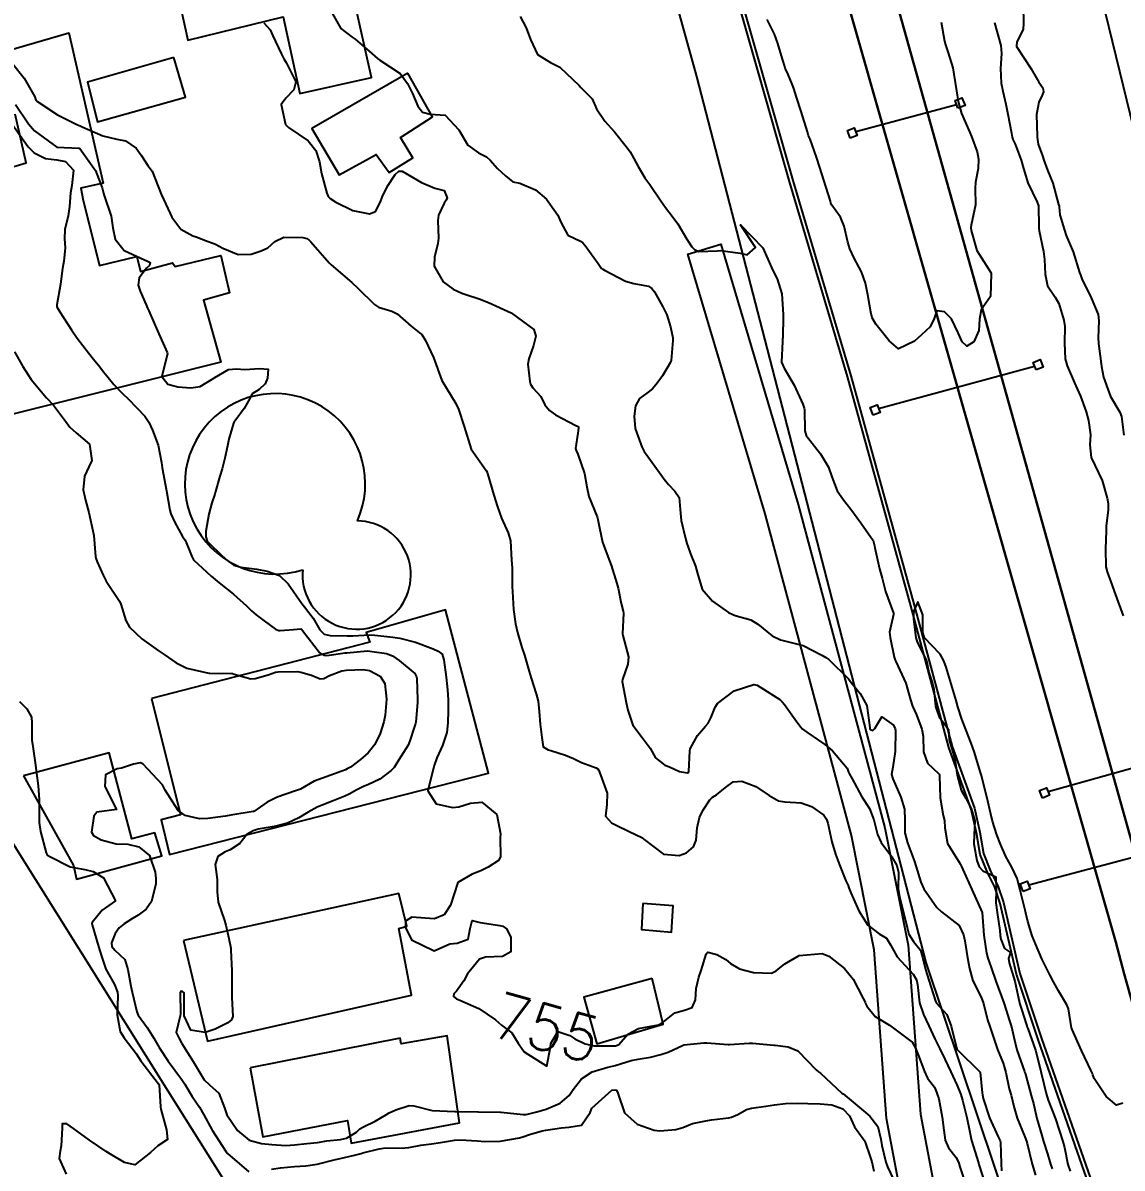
# Model space of a CAD drawing. Header units: metres. Extents: x 318500 to 325275, y 7408834 to 7428799.
# Drawn here: x 322044.4 to 322140.8, y 7422372.5 to 7422472.9 of the extents above; entities that cross this region are included whole.
import ezdxf
from ezdxf.enums import TextEntityAlignment as Align

# ---------------------------------------------------------------- set-up
doc = ezdxf.new("R2010")
doc.units = ezdxf.units.M
doc.header["$MEASUREMENT"] = 0
for name, color, linetype in [('Canaleta de Drenagem', 151, 'Continuous'), ('Cotas', 45, 'Continuous'), ('Curvas de Nivel 1m', 11, 'Continuous'), ('Curvas de Nivel 5m', 15, 'Continuous'), ('Divisas', 45, 'Continuous'), ('Edificações', 30, 'Continuous'), ('Linha Férrea', 20, 'Continuous'), ('Pórticos', 45, 'Continuous'), ('Vias Primárias', 230, 'Continuous'), ('Vias Secundárias', 230, 'Continuous')]:
    doc.layers.add(name, color=color, linetype=linetype)
doc.styles.add('Style-STANDARD', font='STANDARD.shx')

msp = doc.modelspace()

# ---------------------------------------------------------------- linework, layer by layer
at = {"layer": 'Canaleta de Drenagem'}
for points in [[(322138.2, 7422370.22), (322137.3, 7422372.71), (322133.46, 7422383.74), (322131.55, 7422389.47), (322130.12, 7422395.67), (322129.64, 7422397.11), (322129, 7422398.38), (322128.37, 7422399.97), (322128.05, 7422401.88), (322127.57, 7422403.95), (322125.63, 7422409.35), (322122.29, 7422421.76), (322116.74, 7422441.87), (322111.64, 7422458.97), (322103.2, 7422488.6), (322100.64, 7422497.66), (322099.67, 7422500.62), (322098.96, 7422502.65), (322095.67, 7422511.8), (322087.63, 7422536.75)], [(322087.91, 7422536.86), (322095.95, 7422511.89), (322099.28, 7422502.65), (322099.95, 7422500.71), (322100.93, 7422497.74), (322103.49, 7422488.68), (322111.93, 7422459.05), (322117.02, 7422441.95), (322122.58, 7422421.84), (322125.92, 7422409.44), (322127.86, 7422404.03), (322128.34, 7422401.94), (322128.66, 7422400.05), (322129.28, 7422398.5), (322129.92, 7422397.22), (322130.41, 7422395.76), (322131.84, 7422389.55), (322133.75, 7422383.84), (322137.59, 7422372.81), (322138.48, 7422370.32)]]:
    msp.add_lwpolyline(points, dxfattribs=at)
at = {"layer": 'Curvas de Nivel 1m', "flags": 128}
for points, elevation in [([(322132.13, 7422474.34), (322132.17, 7422472.86), (322132.15, 7422472.3), (322131.57, 7422471.23), (322131.55, 7422470.88), (322131.56, 7422470.81), (322132.84, 7422468.86), (322133.52, 7422467.69), (322133.85, 7422467.18), (322133.92, 7422466.84), (322133.8, 7422466.55), (322133.5, 7422465.93), (322133.33, 7422465.01), (322133.32, 7422464.85), (322133.35, 7422462.95), (322133.36, 7422462.85), (322133.44, 7422462.26), (322133.83, 7422461.24), (322133.96, 7422460.84), (322134.28, 7422459.98), (322134.74, 7422458.83), (322135.24, 7422456.95), (322135.28, 7422456.82), (322135.3, 7422456.75), (322135.36, 7422456.05), (322135.63, 7422455.09), (322135.72, 7422454.81), (322135.91, 7422454.24), (322136.51, 7422452.8), (322137.08, 7422451.01), (322137.17, 7422450.79), (322137.2, 7422450.7), (322137.29, 7422450.43), (322138.1, 7422448.78), (322138.7, 7422447.32), (322138.78, 7422446.77), (322138.72, 7422445.27), (322138.74, 7422444.77), (322138.97, 7422442.99), (322139.01, 7422442.77), (322139.18, 7422441.82), (322139.57, 7422440.76), (322139.78, 7422440.13), (322140.62, 7422438.75), (322140.76, 7422438.38), (322140.97, 7422436.74)], 749), ([(322065.57, 7422472.9), (322066.1, 7422472.27), (322066.36, 7422471.74), (322067.07, 7422470.19), (322067.3, 7422469.72), (322067.53, 7422469.42), (322068.35, 7422467.71), (322068.2, 7422467.01), (322067.49, 7422466.28), (322067.07, 7422465.73), (322067.45, 7422463.97), (322067.71, 7422463.72), (322069.43, 7422462.53), (322070.13, 7422461.69), (322070.43, 7422460.7), (322070.62, 7422459.68), (322071.09, 7422457.96), (322071.21, 7422457.67), (322071.37, 7422457.49), (322071.87, 7422457.15), (322073.35, 7422456.43), (322074.83, 7422456.14), (322075.35, 7422456.36), (322075.79, 7422457.18), (322075.94, 7422457.61), (322076.41, 7422458.57), (322077.06, 7422459.6), (322077.4, 7422459.87), (322077.68, 7422459.87), (322078.18, 7422459.58), (322079.39, 7422458.89), (322080.54, 7422458.39), (322081.38, 7422458.18), (322081.63, 7422457.54), (322081.55, 7422457.35), (322081.36, 7422457.07), (322080.86, 7422456.03), (322080.81, 7422455.55), (322080.86, 7422454.01), (322080.82, 7422453.54), (322080.52, 7422452.33), (322080.48, 7422451.55), (322081.27, 7422450.18), (322082.15, 7422449.53), (322082.93, 7422449.19), (322083.26, 7422449.06), (322084.45, 7422448.68), (322085.25, 7422448.37), (322087.24, 7422447.46), (322089.22, 7422446.01), (322089.41, 7422445.43), (322089.2, 7422444.61), (322088.79, 7422443.44), (322088.71, 7422442.96), (322088.87, 7422441.43), (322088.94, 7422441.22), (322089.15, 7422440.9), (322089.85, 7422440.12), (322090.21, 7422439.41), (322090.61, 7422438.89), (322091.12, 7422438.52), (322092.9, 7422437.59), (322093.11, 7422437.5), (322093.15, 7422437.42), (322093.15, 7422437.38), (322093.15, 7422437.34), (322093.1, 7422436.91), (322092.89, 7422435.57), (322092.94, 7422435.38), (322093.08, 7422435.07), (322093.66, 7422433.37), (322093.87, 7422432.2), (322094.05, 7422431.36), (322094.77, 7422429.58), (322094.85, 7422429.35), (322094.99, 7422428.61), (322095.26, 7422427.35), (322095.71, 7422426.09), (322096, 7422425.33), (322096.52, 7422423.73), (322096.63, 7422423.32), (322096.9, 7422421.99), (322097.05, 7422421.32), (322097.08, 7422421.13), (322097, 7422419.32), (322097.03, 7422419.16), (322097.52, 7422417.31), (322097.48, 7422416.66), (322097, 7422415.32), (322096.99, 7422415.14), (322097.33, 7422413.31), (322097.46, 7422412.63), (322097.9, 7422411.31), (322098.74, 7422410.24), (322099.42, 7422409.29), (322099.89, 7422408.45), (322100.72, 7422407.79), (322101.12, 7422407.67), (322102, 7422407.25), (322102.71, 7422407.13), (322102.78, 7422407.17), (322102.81, 7422407.24), (322102.91, 7422409.06), (322102.95, 7422409.24), (322103.57, 7422410.41), (322104.29, 7422411.22), (322104.51, 7422411.48), (322104.77, 7422412.02), (322105.12, 7422412.88), (322105.34, 7422413.21), (322106.8, 7422414.31), (322108.53, 7422414.89), (322108.81, 7422414.83), (322109.7, 7422414.25), (322110.79, 7422413.56), (322111.02, 7422413.36), (322111.21, 7422413.13), (322112.3, 7422411.59), (322112.66, 7422411.11), (322112.76, 7422411), (322113.16, 7422410.7), (322114.74, 7422409.62), (322115.43, 7422409.07), (322116.71, 7422407.54), (322116.83, 7422407.18), (322116.88, 7422407.06), (322117.13, 7422406.62), (322118, 7422405.04), (322118.66, 7422404), (322119.04, 7422403.02), (322119.36, 7422401.74), (322119.69, 7422401.01), (322120.61, 7422399.76), (322121.06, 7422399), (322121.2, 7422398.39), (322121.19, 7422396.99), (322121.28, 7422396.28), (322121.62, 7422394.99), (322121.96, 7422393.56), (322122.12, 7422392.98), (322122.51, 7422392.34), (322123.12, 7422391.58), (322123.32, 7422390.97), (322123.57, 7422389.88), (322123.87, 7422388.96), (322124.44, 7422387.12), (322124.53, 7422386.95), (322125.44, 7422385.94), (322125.82, 7422384.93), (322126.29, 7422383.02), (322126.33, 7422382.92), (322126.39, 7422382.84), (322128.36, 7422380.9), (322128.54, 7422379.09), (322128.57, 7422378.9), (322128.64, 7422378.59), (322129.18, 7422376.89), (322129.95, 7422375.21), (322130.12, 7422374.87), (322130.15, 7422374.75), (322130.21, 7422372.87), (322130.25, 7422372.24)], 753), ([(322071.58, 7422473.67), (322072.31, 7422472.4), (322073.3, 7422471.64), (322073.56, 7422471.46), (322074.78, 7422470.39), (322075.53, 7422469.75), (322075.74, 7422469.62), (322077.51, 7422468.45), (322078.16, 7422467.58), (322078.59, 7422466.68), (322079.05, 7422465.57), (322079.47, 7422465.05), (322080.14, 7422464.88), (322081.47, 7422464.78), (322082.65, 7422463.52), (322083.43, 7422462.17), (322084.39, 7422461.5), (322085.08, 7422461.15), (322085.41, 7422460.86), (322086.05, 7422460.12), (322086.75, 7422459.47), (322087.39, 7422458.95), (322088.01, 7422458.83), (322089.38, 7422458.24), (322090.34, 7422457.42), (322091.35, 7422456.02), (322091.6, 7422455.41), (322092.22, 7422454.28), (322093.32, 7422453.75), (322093.54, 7422453.6), (322093.72, 7422453.37), (322094.88, 7422451.78), (322095.16, 7422451.35), (322095.24, 7422451.3), (322095.29, 7422451.28), (322095.42, 7422451.21), (322097.28, 7422450.25), (322097.99, 7422450.03), (322099.28, 7422449.81), (322099.59, 7422449.61), (322099.82, 7422449.29), (322100.55, 7422447.98), (322100.88, 7422447.28), (322101.22, 7422446.22), (322101.42, 7422445.27), (322101.43, 7422445.05), (322101.26, 7422443.27), (322101.25, 7422443.21), (322101.19, 7422443.09), (322100.51, 7422441.94), (322100.05, 7422441.29), (322099.64, 7422440.81), (322099.15, 7422440.42), (322098.51, 7422439.94), (322098.14, 7422439.31), (322098.03, 7422438.4), (322098.12, 7422437.31), (322098.69, 7422435.7), (322098.91, 7422435.3), (322099.08, 7422435.06), (322100.37, 7422433.28), (322100.65, 7422432.88), (322101.04, 7422432.41), (322101.6, 7422431.83), (322101.98, 7422431.26), (322102.06, 7422430.21), (322102.15, 7422429.25), (322102.53, 7422427.69), (322102.66, 7422427.24), (322102.73, 7422427.01), (322102.96, 7422426.34), (322103.41, 7422425.24), (322103.58, 7422424.6), (322103.98, 7422423.23), (322104.9, 7422422.18), (322106.3, 7422421.2), (322106.69, 7422421), (322106.89, 7422420.94), (322108.27, 7422420.55), (322108.88, 7422420.17), (322110.14, 7422419.15), (322110.86, 7422418.8), (322111.32, 7422418.68), (322112.86, 7422418.29), (322114.47, 7422417.46), (322114.84, 7422417.24), (322115.11, 7422417.08), (322116.81, 7422415.38), (322117.06, 7422415.06), (322117.84, 7422414.08), (322118.43, 7422413.04), (322118.69, 7422411.11), (322118.7, 7422411.03), (322118.76, 7422410.93), (322118.95, 7422410.84), (322119.14, 7422411.02), (322119.74, 7422412.05), (322120.76, 7422411.31), (322120.9, 7422411), (322120.93, 7422410.83), (322120.92, 7422409), (322120.72, 7422407.64), (322120.6, 7422407), (322120.7, 7422406.6), (322121.4, 7422404.99), (322121.72, 7422403.94), (322121.76, 7422402.99), (322121.76, 7422401.87), (322122, 7422400.99), (322122.61, 7422399.36), (322122.73, 7422398.98), (322123.16, 7422397.54), (322123.42, 7422396.97), (322124.56, 7422395.33), (322124.98, 7422394.94), (322126.53, 7422393.74), (322126.91, 7422392.92), (322127.02, 7422392.41), (322127.25, 7422390.91), (322127.43, 7422389.97), (322127.73, 7422388.91), (322128.45, 7422387.46), (322128.66, 7422386.9), (322129.02, 7422385.48), (322129.2, 7422384.89), (322129.61, 7422383.67), (322129.9, 7422382.88), (322130.37, 7422381.69), (322130.61, 7422380.87), (322130.92, 7422379.44), (322131.07, 7422378.86), (322131.31, 7422377.87), (322131.6, 7422376.85), (322132.29, 7422375.21), (322132.43, 7422374.84), (322132.48, 7422374.63), (322132.93, 7422372.83), (322133.21, 7422371.86)], 752), ([(322088.02, 7422473.45), (322088.57, 7422472.45), (322088.93, 7422471.44), (322089.54, 7422470.12), (322090.7, 7422469.42), (322091.52, 7422468.99), (322093.2, 7422467.38), (322093.34, 7422467.22), (322093.5, 7422467.08), (322094.34, 7422466.22), (322094.74, 7422465.36), (322095.46, 7422464.28), (322096.3, 7422463.34), (322097.43, 7422461.89), (322097.67, 7422461.58), (322097.83, 7422461.32), (322098.38, 7422460.28), (322098.97, 7422459.31), (322099.39, 7422458.7), (322100.36, 7422457.29), (322100.78, 7422456.69), (322101.36, 7422455.95), (322101.86, 7422455.26), (322102.66, 7422453.93), (322103.08, 7422453.25), (322103.32, 7422453.01), (322103.71, 7422452.85), (322105.32, 7422452.91), (322105.61, 7422452.92), (322107.31, 7422452.69), (322107.93, 7422452.56), (322108.66, 7422453.18), (322107.35, 7422455.19), (322109.32, 7422453.17), (322110.18, 7422451.16), (322110.58, 7422450.45), (322110.99, 7422449.14), (322111.08, 7422447.31), (322111.08, 7422447.14), (322111.05, 7422445.3), (322111.04, 7422445.14), (322111.03, 7422444.96), (322110.96, 7422443.14), (322111.18, 7422442.61), (322112.06, 7422441.13), (322112.81, 7422439.44), (322112.94, 7422439.11), (322112.96, 7422438.95), (322112.99, 7422437.11), (322113.1, 7422436.7), (322114.38, 7422435.1), (322115.06, 7422433.94), (322115.36, 7422433.09), (322115.83, 7422431.87), (322116.38, 7422431.07), (322117.02, 7422430.26), (322117.89, 7422429.05), (322118.98, 7422427.49), (322119.1, 7422427.03), (322119.13, 7422426.87), (322119.53, 7422425.02), (322119.76, 7422424.2), (322120.08, 7422423.02), (322120.77, 7422421.13), (322120.78, 7422421.01), (322120.42, 7422419.46), (322120.47, 7422419.01), (322120.84, 7422417.27), (322120.91, 7422417.01), (322120.97, 7422416.88), (322121.85, 7422414.99), (322122.25, 7422413.53), (322122.44, 7422412.98), (322122.78, 7422412.23), (322123.26, 7422410.97), (322123.37, 7422410.35), (322123.41, 7422408.97), (322123.74, 7422407.98), (322124.71, 7422407.08), (322124.77, 7422407.01), (322124.79, 7422406.95), (322124.79, 7422406.86), (322124.86, 7422404.95), (322125.12, 7422403.4), (322125.23, 7422402.94), (322125.27, 7422402.32), (322125.5, 7422400.94), (322126.6, 7422399.15), (322126.74, 7422398.92), (322126.86, 7422398.65), (322127.65, 7422396.91), (322128.55, 7422394.9), (322128.69, 7422392.9), (322128.93, 7422391.32), (322129.05, 7422390.89), (322129.32, 7422390.06), (322129.73, 7422388.88), (322130.44, 7422386.98), (322130.48, 7422386.87), (322130.95, 7422385.38), (322131.1, 7422384.86), (322131.31, 7422383.95), (322131.59, 7422382.85), (322132.25, 7422380.95), (322132.29, 7422380.84), (322132.31, 7422380.79), (322132.36, 7422380.61), (322132.85, 7422378.83), (322133.03, 7422378.14), (322133.34, 7422376.83), (322133.76, 7422375.35), (322133.93, 7422374.82), (322134.27, 7422373.72), (322134.48, 7422373.04), (322134.54, 7422372.82), (322134.67, 7422372.4)], 751), ([(322124.95, 7422472.96), (322125.24, 7422471.28), (322125.32, 7422470.95), (322125.55, 7422470.27), (322125.96, 7422468.95), (322126.07, 7422468.4), (322126.3, 7422466.94), (322126.45, 7422465.98), (322126.73, 7422464.94), (322127.46, 7422463.27), (322127.62, 7422462.93), (322128.11, 7422461.59), (322128.23, 7422460.92), (322128.2, 7422460.13), (322127.95, 7422458.92), (322127.93, 7422458.39), (322127.95, 7422456.92), (322127.57, 7422455.14), (322127.55, 7422454.93), (322127.59, 7422454.69), (322128.07, 7422452.92), (322129.29, 7422451.01), (322129.32, 7422450.9), (322129.27, 7422448.9), (322128.44, 7422447.72), (322128.32, 7422446.91), (322128.24, 7422445.9), (322127.81, 7422444.92), (322127.21, 7422444.53), (322126.79, 7422444.93), (322126.45, 7422445.71), (322125.85, 7422446.94), (322125.25, 7422447.54), (322124.56, 7422447.65), (322124.32, 7422446.96), (322123.98, 7422446.22), (322123.22, 7422445.53), (322122.92, 7422445.28), (322122.62, 7422444.99), (322121.2, 7422444.3), (322120.4, 7422445.02), (322119.23, 7422446.46), (322118.91, 7422447.03), (322118.77, 7422447.52), (322118.51, 7422449.04), (322118.31, 7422450.07), (322117.95, 7422451.05), (322117.31, 7422452.26), (322116.93, 7422453.07), (322116.75, 7422453.65), (322116.45, 7422455.07), (322116.13, 7422455.85), (322115.37, 7422456.9), (322115.27, 7422457.09), (322115.23, 7422457.24), (322114.66, 7422459.1), (322114.32, 7422460.2), (322114.02, 7422461.1), (322113.45, 7422462.68), (322113.32, 7422462.99), (322113.28, 7422463.11), (322113.22, 7422463.34), (322112.67, 7422465.12), (322112.25, 7422466.38), (322112.02, 7422467.13), (322111.89, 7422467.51), (322111.52, 7422468.35), (322111.28, 7422468.9), (322111.21, 7422469.14), (322111.06, 7422469.62), (322110.59, 7422471.15), (322110.32, 7422471.9), (322109.69, 7422473.17)], 751), ([(322043.52, 7422469.33), (322044.54, 7422468.03), (322045.48, 7422466.4), (322045.57, 7422466.11), (322045.65, 7422466.02), (322047.46, 7422464.81), (322049.17, 7422463.96), (322049.45, 7422463.85), (322049.63, 7422463.77), (322051.44, 7422462.99), (322052.67, 7422462.68), (322053.43, 7422462.55), (322054.37, 7422461.9), (322054.8, 7422461.28), (322055.4, 7422460.38), (322055.77, 7422459.88), (322056.04, 7422459.22), (322056.56, 7422457.87), (322057.34, 7422456.18), (322057.5, 7422455.86), (322058.27, 7422454.79), (322059.32, 7422454.21), (322059.61, 7422454.12), (322060.45, 7422453.81), (322061.32, 7422453.47), (322061.97, 7422453.13), (322063.3, 7422452.58), (322064.44, 7422452.62), (322065.31, 7422452.89), (322065.9, 7422453.15), (322066.53, 7422453.73), (322067.32, 7422454.09), (322068.97, 7422454.06), (322069.32, 7422453.97), (322069.49, 7422453.86), (322069.67, 7422453.69), (322071.29, 7422451.85), (322071.47, 7422451.67), (322073.27, 7422450.13), (322073.8, 7422449.63), (322075.25, 7422448.19), (322075.6, 7422447.97), (322076.78, 7422447.6), (322077.24, 7422447.37), (322078.49, 7422446.3), (322079.21, 7422445.72), (322079.4, 7422445.56), (322079.72, 7422445.04), (322080.44, 7422443.55), (322081.16, 7422441.54), (322082.38, 7422439.52), (322082.62, 7422439.01), (322083.11, 7422437.51), (322083.74, 7422435.5), (322085.05, 7422433.65), (322085.13, 7422433.48), (322085.16, 7422433.37), (322085.71, 7422431.47), (322086.04, 7422430.45), (322086.4, 7422429.47), (322086.98, 7422428.16), (322087.19, 7422427.46), (322087.28, 7422425.79), (322087.3, 7422425.45), (322087.32, 7422425.08), (322087.34, 7422423.45), (322087.35, 7422423.02), (322087.45, 7422421.45), (322087.63, 7422420.2), (322087.79, 7422419.45), (322088.18, 7422418.11), (322088.4, 7422417.44), (322088.82, 7422416.03), (322088.99, 7422415.43), (322089.44, 7422414.07), (322089.61, 7422413.42), (322089.69, 7422412.51), (322089.78, 7422411.41), (322089.93, 7422410.22), (322090.06, 7422409.41), (322090.49, 7422409.16), (322090.73, 7422409.08), (322092.02, 7422408.68), (322092.72, 7422408.39), (322093.4, 7422408.05), (322094.71, 7422407.58), (322094.85, 7422407.49), (322094.94, 7422407.35), (322095.09, 7422406.96), (322095.65, 7422405.34), (322095.64, 7422404.36), (322095.51, 7422403.34), (322096.05, 7422402.74), (322096.64, 7422402.45), (322098.27, 7422401.67), (322098.63, 7422401.5), (322098.76, 7422401.43), (322098.9, 7422401.3), (322100.61, 7422399.99), (322101.98, 7422399.88), (322102.61, 7422400.13), (322103.22, 7422400.63), (322103.46, 7422401.23), (322103.55, 7422402.32), (322103.76, 7422403.23), (322104.06, 7422403.83), (322104.67, 7422404.76), (322104.91, 7422404.99), (322105.24, 7422405.21), (322106.03, 7422405.86), (322106.7, 7422406.34), (322107.46, 7422406.41), (322108.69, 7422405.92), (322109.88, 7422405.15), (322110.67, 7422404.68), (322111.23, 7422404.58), (322112.67, 7422404.49), (322113.59, 7422404.17), (322114.65, 7422403.41), (322114.89, 7422403.08), (322115.01, 7422402.72), (322115.36, 7422401.07), (322115.69, 7422399.99), (322116.03, 7422399.07), (322116.59, 7422397.67), (322116.78, 7422397.25), (322116.85, 7422397.06), (322117.02, 7422396.61), (322117.74, 7422395.04), (322118.53, 7422393.77), (322119.52, 7422393.01), (322120.14, 7422392.63), (322120.51, 7422392.04), (322121.1, 7422390.99), (322122.48, 7422389.48), (322122.77, 7422388.98), (322122.87, 7422388.57), (322123.05, 7422386.97), (322123.39, 7422385.93), (322123.86, 7422384.96), (322124.4, 7422383.82), (322124.82, 7422382.94), (322125.28, 7422382.03), (322125.8, 7422380.93), (322125.97, 7422380.54), (322126.35, 7422379.71), (322126.67, 7422378.92), (322126.81, 7422378.44), (322127.19, 7422376.91), (322127.42, 7422375.78), (322127.61, 7422374.91), (322128.21, 7422372.95), (322128.23, 7422372.9), (322128.26, 7422372.8), (322128.85, 7422370.89)], 754), ([(322043.49, 7422463.99), (322044.9, 7422462.03), (322045.41, 7422461.48), (322046.4, 7422460.99), (322047.41, 7422460.88), (322048.16, 7422460.73), (322048.86, 7422459.97), (322048.73, 7422458.62), (322048.62, 7422457.97), (322048.53, 7422456.79), (322048.4, 7422455.97), (322048.12, 7422454.77), (322048.09, 7422453.98), (322048.15, 7422453.13), (322048.02, 7422451.98), (322047.91, 7422451.35), (322047.72, 7422449.98), (322047.41, 7422448.15), (322047.42, 7422447.99), (322047.68, 7422447.54), (322048.68, 7422445.97), (322049.2, 7422445.23), (322050.17, 7422443.95), (322050.62, 7422443.39), (322051.17, 7422442.73), (322051.51, 7422442.28), (322051.78, 7422441.93), (322052.41, 7422441.18), (322053.14, 7422440.42), (322053.69, 7422439.9), (322055.11, 7422438.4), (322055.47, 7422437.88), (322055.79, 7422437.17), (322056.28, 7422435.87), (322056.59, 7422434.33), (322056.65, 7422433.86), (322057.02, 7422431.86), (322057.31, 7422430.16), (322057.39, 7422429.85), (322057.71, 7422429.13), (322058.43, 7422427.84), (322058.65, 7422427.52), (322058.96, 7422426.83), (322059.23, 7422426.11), (322059.4, 7422425.82), (322060.93, 7422424.37), (322061.65, 7422423.79), (322062.91, 7422422.8), (322064.03, 7422421.76), (322064.47, 7422421.34), (322064.88, 7422420.97), (322065.59, 7422420.46), (322066.58, 7422419.72), (322066.87, 7422419.62), (322066.98, 7422419.6), (322068.16, 7422419.71), (322068.81, 7422419.77), (322068.87, 7422419.72), (322068.96, 7422419.6), (322070.45, 7422417.68), (322070.84, 7422417.45), (322071.07, 7422417.43), (322072.7, 7422417.64), (322072.83, 7422417.65), (322074.65, 7422417.82), (322074.84, 7422417.81), (322076.31, 7422417.6), (322076.84, 7422417.4), (322077.43, 7422416.98), (322078.81, 7422415.83), (322078.95, 7422415.56), (322078.98, 7422415.39), (322079.04, 7422413.56), (322079.04, 7422413.3), (322078.88, 7422411.56), (322078.86, 7422411.45), (322078.75, 7422411.11), (322078.37, 7422409.93), (322078.21, 7422409.57), (322077.4, 7422408.27), (322076.99, 7422407.59), (322076.85, 7422407.45), (322076.71, 7422407.33), (322075.72, 7422406.58), (322074.69, 7422406.09), (322074.36, 7422405.95), (322073.71, 7422405.63), (322073.04, 7422405.27), (322072.67, 7422405.1), (322071.63, 7422404.69), (322070.66, 7422404.31), (322070.22, 7422404.11), (322069.44, 7422403.69), (322068.64, 7422403.19), (322067.64, 7422402.71), (322066.64, 7422402.47), (322065.07, 7422402.18), (322064.63, 7422402.05), (322064.11, 7422401.76), (322063.44, 7422400.94), (322062.61, 7422400.38), (322062.18, 7422400.2), (322061.52, 7422399.79), (322061.29, 7422399.09), (322061.47, 7422397.79), (322061.47, 7422396.7), (322061.56, 7422395.78), (322062.1, 7422394.2), (322062.24, 7422393.77), (322062.5, 7422392.62), (322062.66, 7422391.77), (322062.67, 7422391.58), (322062.75, 7422389.77), (322062.75, 7422389.48), (322062.75, 7422387.77), (322062.76, 7422387.44), (322062.84, 7422385.77), (322062.71, 7422385.47), (322062.4, 7422385.21), (322061.28, 7422384.66), (322060.4, 7422384.38), (322059.16, 7422384.58), (322058.58, 7422385.83), (322058.57, 7422387.69), (322058.56, 7422387.83), (322058.44, 7422387.97), (322058.29, 7422387.98), (322058.21, 7422387.83), (322058.25, 7422385.99), (322058.21, 7422385.83), (322057.86, 7422384.37), (322058.12, 7422383.83), (322058.38, 7422383.41), (322059.36, 7422381.81), (322060.34, 7422380.21), (322060.8, 7422379.79), (322061.6, 7422379.06), (322062.11, 7422377.77), (322062.3, 7422377.15), (322063.25, 7422375.76), (322064.27, 7422374.93), (322065.35, 7422374.64), (322066.26, 7422374.54), (322067.5, 7422374.46), (322068.26, 7422374.52), (322069.32, 7422374.62), (322070.27, 7422374.73), (322071.07, 7422374.86), (322072.27, 7422374.98), (322072.81, 7422375.09), (322073.69, 7422375.62), (322073.98, 7422375.91), (322074.29, 7422376.11), (322075.31, 7422376.59), (322076.3, 7422377.19), (322076.56, 7422377.33), (322077.12, 7422377.58), (322078.31, 7422377.98), (322078.71, 7422377.95), (322080.31, 7422377.53), (322082.31, 7422377.44), (322082.38, 7422377.44), (322084.31, 7422377.41), (322084.38, 7422377.41), (322086.31, 7422377.39), (322086.38, 7422377.39), (322088.31, 7422377.17), (322088.55, 7422377.18), (322089.48, 7422377.41), (322090.31, 7422377.64), (322091.55, 7422378.16), (322092.32, 7422378.84), (322092.68, 7422379.37), (322093.4, 7422380.3), (322094.35, 7422380.93), (322095.72, 7422381.33), (322096.25, 7422381.43), (322096.36, 7422381.46), (322097.76, 7422381.91), (322098.37, 7422382.04), (322099.45, 7422382.21), (322100.38, 7422382.44), (322101, 7422382.64), (322102.26, 7422383.24), (322102.39, 7422383.28), (322104.15, 7422383.46), (322104.39, 7422383.47), (322106.27, 7422383.32), (322106.39, 7422383.31), (322108.12, 7422383.43), (322108.39, 7422383.44), (322110.28, 7422383.26), (322110.39, 7422383.25), (322111.53, 7422383.12), (322112.38, 7422382.76), (322113.99, 7422381.09), (322114.2, 7422380.92), (322114.36, 7422380.8), (322116.24, 7422379.06), (322116.34, 7422378.98), (322116.7, 7422378.69), (322118.31, 7422377.34), (322118.7, 7422377.02), (322119.4, 7422376.12), (322119.66, 7422375.01), (322119.74, 7422374.47), (322120.1, 7422373), (322120.25, 7422372.59), (322120.99, 7422370.99)], 756), ([(322043.71, 7422444.03), (322044.44, 7422442.76), (322044.88, 7422442.02), (322045.15, 7422441.63), (322046.51, 7422440), (322047.12, 7422439.36), (322048.18, 7422437.97), (322048.55, 7422437.43), (322049.09, 7422436.95), (322050.26, 7422435.95), (322050.48, 7422434.52), (322050.22, 7422433.95), (322049.84, 7422433.15), (322049.73, 7422431.95), (322049.91, 7422431.05), (322050.2, 7422429.95), (322050.57, 7422428.35), (322050.64, 7422427.94), (322050.79, 7422426.09), (322050.82, 7422425.94), (322050.94, 7422425.63), (322051.46, 7422424.47), (322051.74, 7422423.93), (322052.89, 7422422.19), (322053.03, 7422421.91), (322053.45, 7422420.48), (322053.79, 7422419.9), (322054.86, 7422418.89), (322056.3, 7422417.87), (322056.83, 7422417.52), (322057.88, 7422416.78), (322058.82, 7422416.31), (322060.73, 7422415.88), (322060.81, 7422415.88), (322062.76, 7422415.84), (322062.81, 7422415.83), (322062.95, 7422415.78), (322064.41, 7422415.36), (322064.81, 7422415.4), (322065.93, 7422415.73), (322066.59, 7422415.95), (322066.81, 7422415.99), (322068.51, 7422416.01), (322068.81, 7422415.96), (322069.73, 7422415.69), (322070.5, 7422415.37), (322070.81, 7422415.41), (322071.31, 7422415.66), (322072.4, 7422416.07), (322072.82, 7422416.13), (322074.26, 7422416.19), (322074.82, 7422416.11), (322075.75, 7422415.61), (322076.17, 7422414.96), (322076.31, 7422413.6), (322076.19, 7422412.18), (322076.07, 7422411.6), (322075.77, 7422410.58), (322075.3, 7422409.61), (322074.72, 7422408.9), (322074.04, 7422408.3), (322073.16, 7422407.64), (322072.87, 7422407.47), (322072.71, 7422407.4), (322071.43, 7422406.93), (322070.69, 7422406.67), (322069.98, 7422406.39), (322068.76, 7422405.7), (322068.71, 7422405.67), (322068.68, 7422405.66), (322067.21, 7422405.18), (322066.67, 7422404.97), (322065.85, 7422404.55), (322064.68, 7422403.75), (322064.65, 7422403.73), (322064.62, 7422403.73), (322062.65, 7422403.41), (322062.21, 7422403.34), (322060.64, 7422403.14), (322059.93, 7422403.1), (322058.65, 7422403.39), (322058.04, 7422403.84), (322056.9, 7422405.62), (322056.8, 7422405.85), (322056.68, 7422406.07), (322054.97, 7422407.88), (322054.81, 7422407.97), (322054.71, 7422408), (322054.13, 7422407.89), (322053.08, 7422407.53), (322052.7, 7422407.49), (322051.67, 7422406.95), (322051.62, 7422405.92), (322052.65, 7422403.91), (322050.91, 7422403.67), (322050.64, 7422403.34), (322050.45, 7422401.93), (322050.63, 7422401.63), (322051.3, 7422401.25), (322052.61, 7422400.9), (322053.64, 7422400.87), (322054.61, 7422400.64), (322055.53, 7422399.87), (322056.03, 7422398.41), (322056.1, 7422397.86), (322056.09, 7422397.39), (322055.71, 7422395.86), (322055.24, 7422395.17), (322054.53, 7422394.66), (322054.05, 7422394.36), (322053.31, 7422393.9), (322052.87, 7422393.55), (322052.51, 7422393.06), (322052.19, 7422392.22), (322052.24, 7422391.91), (322052.49, 7422391.58), (322053.36, 7422390.78), (322053.64, 7422389.89), (322053.9, 7422388.44), (322054.02, 7422387.89), (322054.41, 7422386.19), (322054.55, 7422385.88), (322055.34, 7422384.81), (322055.9, 7422383.86), (322056.38, 7422383.04), (322057.18, 7422381.84), (322058.34, 7422380.28), (322058.64, 7422379.83), (322059.27, 7422378.76), (322059.91, 7422377.81), (322060.3, 7422377.14), (322061.02, 7422375.79), (322062.25, 7422373.9), (322062.36, 7422373.77), (322064.23, 7422372.15)], 757), ([(322044.14, 7422413.38), (322044.77, 7422412.74), (322045.2, 7422412.01), (322045.23, 7422411.53), (322045.21, 7422410.01), (322045.29, 7422409.44), (322045.51, 7422408), (322045.61, 7422407.09), (322045.77, 7422406), (322045.86, 7422404.8), (322045.85, 7422404), (322045.86, 7422402.77), (322045.97, 7422402), (322046.48, 7422400.12), (322046.53, 7422399.99), (322046.6, 7422399.92), (322046.79, 7422399.79), (322048.58, 7422398.9), (322049.87, 7422398.65), (322050.58, 7422398.48), (322051.51, 7422397.92), (322052.55, 7422395.91), (322051.38, 7422395.08), (322050.52, 7422394.01), (322050.49, 7422393.96), (322050.49, 7422393.93), (322050.52, 7422393.82), (322051.07, 7422391.92), (322051.33, 7422391.07), (322051.69, 7422389.92), (322052.45, 7422388.58), (322052.72, 7422387.91), (322052.76, 7422387.58), (322052.69, 7422385.91), (322052.95, 7422384.45), (322053.31, 7422383.9), (322054.37, 7422382.52), (322054.77, 7422381.87), (322056.33, 7422379.88), (322056.36, 7422379.85), (322056.39, 7422379.79), (322056.5, 7422377.85), (322056.53, 7422377.63), (322057.01, 7422375.84), (322057.12, 7422374.99), (322056.26, 7422374.44), (322055.63, 7422373.86), (322054.24, 7422372.76), (322053.33, 7422372.98), (322052.25, 7422373.61), (322051.74, 7422373.92), (322050.27, 7422374.93), (322048.87, 7422375.95), (322048.29, 7422376.35), (322047.88, 7422376.37), (322047.87, 7422375.97), (322047.8, 7422374.42), (322047.7, 7422373.97), (322047.6, 7422373.32), (322048.23, 7422371.96)], 758), ([(322066.24, 7422372.38), (322067.02, 7422372.49), (322068.24, 7422372.62), (322069.23, 7422372.69), (322070.24, 7422372.83), (322071.83, 7422373.23), (322072.25, 7422373.33), (322073.5, 7422373.62), (322074.1, 7422373.77), (322074.25, 7422373.81), (322075.68, 7422374.17), (322076.26, 7422374.24), (322077.6, 7422374.23), (322078.26, 7422374.29), (322079.33, 7422374.48), (322080.27, 7422374.61), (322081.06, 7422374.73), (322082.27, 7422374.93), (322082.8, 7422374.97), (322084.27, 7422374.88), (322084.93, 7422374.81), (322086.27, 7422374.83), (322087.96, 7422375.12), (322088.28, 7422375.21), (322088.84, 7422375.42), (322089.95, 7422375.74), (322090.29, 7422375.81), (322091.66, 7422376.02), (322092.29, 7422376.06), (322093.41, 7422376.25), (322094.18, 7422377.35), (322094.31, 7422377.74), (322096.06, 7422379.32), (322096.34, 7422379.34), (322096.49, 7422379.32), (322096.61, 7422379.04), (322097.18, 7422377.31), (322098.3, 7422376.34), (322099.77, 7422375.8), (322100.29, 7422375.74), (322101.68, 7422375.85), (322102.29, 7422376.05), (322103.15, 7422376.38), (322104.3, 7422376.61), (322104.82, 7422376.7), (322106.31, 7422376.89), (322106.56, 7422376.93), (322107.12, 7422377.18), (322107.88, 7422377.61), (322108.32, 7422377.73), (322109.57, 7422377.9), (322110.32, 7422378.02), (322111.31, 7422378.14), (322112.33, 7422378.17), (322113.27, 7422378.15), (322114.33, 7422378.12), (322115.37, 7422378.02), (322116.32, 7422377.68), (322116.91, 7422377.05), (322117.35, 7422376.1), (322118.11, 7422375.03), (322118.19, 7422374.94), (322118.28, 7422374.75), (322118.72, 7422373.47), (322118.86, 7422373.02), (322119.05, 7422372.22)], 757)]:
    msp.add_lwpolyline(points, dxfattribs=dict(at, elevation=elevation))
at = {"layer": 'Curvas de Nivel 5m', "flags": 128}
for points, elevation in [([(322129.61, 7422472.9), (322129.61, 7422472.88), (322130.17, 7422470.89), (322130.24, 7422470.2), (322130.16, 7422468.89), (322130.22, 7422467.59), (322130.36, 7422466.89), (322130.62, 7422465.76), (322130.79, 7422464.88), (322131.11, 7422463.22), (322131.16, 7422462.87), (322131.23, 7422462.65), (322131.44, 7422462.24), (322131.97, 7422460.86), (322132.18, 7422460.11), (322132.55, 7422458.86), (322133.37, 7422457.17), (322133.47, 7422456.85), (322133.5, 7422455), (322133.51, 7422454.85), (322133.54, 7422454.65), (322133.91, 7422452.84), (322134, 7422452.14), (322134.08, 7422450.84), (322134.28, 7422449.83), (322134.94, 7422448.83), (322135.26, 7422448.28), (322135.71, 7422446.81), (322135.78, 7422446.26), (322135.76, 7422444.81), (322135.81, 7422443.42), (322135.98, 7422442.81), (322136.63, 7422441.33), (322136.86, 7422440.79), (322137.15, 7422440.15), (322137.66, 7422438.78), (322137.87, 7422438.03), (322138.04, 7422436.78), (322137.99, 7422435.89), (322138.11, 7422434.78), (322139.05, 7422432.77), (322139.49, 7422431.22), (322139.58, 7422430.76), (322139.58, 7422430.2), (322139.42, 7422428.76), (322139.4, 7422428.36), (322139.35, 7422426.76), (322139.39, 7422425.2), (322139.5, 7422424.76), (322139.83, 7422423.87), (322140.22, 7422422.75), (322140.89, 7422420.91)], 750), ([(322043.79, 7422465.72), (322044.92, 7422464.03), (322045.44, 7422463.43), (322047.42, 7422461.99), (322049.36, 7422461.9), (322049.42, 7422461.88), (322050.81, 7422459.95), (322051.38, 7422458.41), (322051.49, 7422457.94), (322051.56, 7422457.75), (322052.18, 7422455.93), (322052.33, 7422454.92), (322052.52, 7422453.92), (322053.31, 7422452.94), (322055.08, 7422452.1), (322055.29, 7422452.03), (322055.58, 7422451.88), (322055.54, 7422451.62), (322055.28, 7422451.38), (322054.63, 7422450.53), (322054.55, 7422449.89), (322054.72, 7422449.35), (322055.24, 7422448.16), (322055.37, 7422447.88), (322055.47, 7422447.64), (322056.24, 7422445.87), (322057.07, 7422443.98), (322057.11, 7422443.86), (322057.09, 7422443.78), (322056.6, 7422441.87), (322057.15, 7422441.21), (322058.02, 7422440.98), (322059.15, 7422440.88), (322059.97, 7422440.99), (322061.16, 7422441.72), (322061.2, 7422441.75), (322061.26, 7422441.8), (322062.46, 7422442.5), (322063.17, 7422442.55), (322063.89, 7422442.5), (322065.17, 7422442.59), (322065.95, 7422442.53), (322065.88, 7422441.74), (322065.66, 7422441.24), (322065.14, 7422440.74), (322064.54, 7422440.36), (322064.21, 7422439.76), (322063.83, 7422439.06), (322063.1, 7422438.09), (322062.97, 7422437.92), (322062.9, 7422437.78), (322062.49, 7422436.38), (322062.36, 7422435.79), (322062.14, 7422434.72), (322061.89, 7422433.79), (322061.7, 7422433.13), (322061.32, 7422431.8), (322061.25, 7422431.57), (322061.01, 7422430.8), (322060.73, 7422429.8), (322060.46, 7422428.33), (322060.46, 7422427.81), (322060.6, 7422427.44), (322060.96, 7422427.05), (322062.31, 7422425.79), (322062.94, 7422425.34), (322063.55, 7422425.16), (322064.94, 7422424.98), (322065.86, 7422424.81), (322066.93, 7422424.43), (322067.68, 7422423.71), (322068.89, 7422421.98), (322069.11, 7422421.7), (322069.87, 7422420.68), (322070.48, 7422419.68), (322070.86, 7422419.29), (322071.36, 7422419.17), (322072.86, 7422419.13), (322073.35, 7422419.14), (322074.86, 7422419.22), (322075.28, 7422419.2), (322076.86, 7422419.04), (322077.49, 7422418.95), (322078.86, 7422418.6), (322080.4, 7422417.99), (322080.84, 7422417.8), (322081.19, 7422417.53), (322081.34, 7422417.03), (322081.54, 7422415.53), (322081.67, 7422414.4), (322081.72, 7422413.53), (322081.71, 7422412.6), (322081.68, 7422411.53), (322081.6, 7422410.67), (322081.22, 7422409.53), (322080.72, 7422408.44), (322080.48, 7422407.77), (322080.43, 7422407.54), (322080.08, 7422406.16), (322079.94, 7422405.55), (322080.66, 7422404.41), (322082.09, 7422404.08), (322082.66, 7422404.16), (322083.69, 7422404.47), (322084.67, 7422404.55), (322085.99, 7422403.47), (322086.31, 7422401.79), (322086.28, 7422401.46), (322086.3, 7422399.76), (322086.13, 7422399.46), (322085.22, 7422398.85), (322084.59, 7422398.53), (322083.83, 7422398.24), (322082.57, 7422397.51), (322081.93, 7422395.52), (322081.37, 7422394.69), (322080.53, 7422394.34), (322079.71, 7422394.38), (322078.53, 7422394.48), (322077.97, 7422394.13), (322077.97, 7422393.57), (322078.5, 7422392.48), (322080.49, 7422391.54), (322081.88, 7422392.14), (322082.5, 7422392.19), (322083.46, 7422392.54), (322083.66, 7422393.49), (322083.83, 7422394.19), (322084.53, 7422394.02), (322086.25, 7422393.74), (322086.52, 7422393.69), (322086.84, 7422393.46), (322087.22, 7422392.73), (322087.21, 7422391.45), (322086.49, 7422391.03), (322084.99, 7422390.97), (322084.48, 7422390.81), (322083.41, 7422389.5), (322083.08, 7422388.89), (322082.45, 7422387.99), (322082.21, 7422387.75), (322082.2, 7422387.51), (322082.44, 7422387.31), (322082.74, 7422387.2), (322084.42, 7422386.47), (322085.86, 7422385.47), (322086.41, 7422385.02), (322087.3, 7422384.35), (322087.86, 7422383.44), (322088.38, 7422382.68), (322090.36, 7422381.4), (322090.69, 7422383.1), (322090.73, 7422383.4), (322091.34, 7422384.45), (322092.4, 7422384.11), (322092.84, 7422383.82), (322093.73, 7422383.36), (322094.39, 7422383.22), (322094.52, 7422383.21), (322096.39, 7422383.21), (322096.48, 7422383.23), (322096.68, 7422383.32), (322097.48, 7422384.23), (322098.4, 7422384.71), (322100.17, 7422385.03), (322100.41, 7422385.15), (322100.57, 7422385.27), (322101.59, 7422386.08), (322102.43, 7422386.31), (322103.11, 7422386.56), (322103.4, 7422387.23), (322103.47, 7422388.22), (322103.69, 7422389.23), (322103.89, 7422389.81), (322104.35, 7422391.22), (322104.39, 7422391.32), (322104.49, 7422391.41), (322105.27, 7422391.21), (322106.06, 7422390.77), (322106.48, 7422390.43), (322107.25, 7422389.95), (322108.48, 7422389.63), (322110.06, 7422389.56), (322110.48, 7422389.76), (322111.23, 7422390.39), (322112.5, 7422391.11), (322114.5, 7422391.3), (322115.1, 7422391.07), (322116.48, 7422389.98), (322117.22, 7422389.05), (322118.12, 7422387.36), (322118.28, 7422387.03), (322118.32, 7422386.92), (322118.44, 7422386.68), (322119.17, 7422385.76), (322120.42, 7422385), (322122.4, 7422383.53), (322122.69, 7422382.98), (322122.94, 7422382.42), (322123.49, 7422380.96), (322123.76, 7422380.37), (322124.35, 7422379.56), (322124.53, 7422379.13), (322124.59, 7422378.95), (322124.74, 7422378.54), (322125.03, 7422376.94), (322125.17, 7422375.81), (322125.3, 7422374.93), (322125.58, 7422374.24), (322126.26, 7422373.41), (322126.5, 7422372.92), (322126.59, 7422372.58), (322127.15, 7422370.91)], 755), ([(322140.88, 7422378.18), (322140.33, 7422377.99), (322139.4, 7422378.75), (322138.36, 7422380.34), (322138.25, 7422380.66), (322138.22, 7422380.76), (322138.06, 7422381.07), (322137.26, 7422382.78), (322136.42, 7422384.64), (322136.38, 7422384.79), (322136.1, 7422386.45), (322135.96, 7422386.8), (322135.24, 7422388.03), (322134.81, 7422388.81), (322134.48, 7422389.42), (322133.78, 7422390.83), (322133.22, 7422392.13), (322132.94, 7422392.84), (322132.54, 7422394.09), (322132.37, 7422394.84), (322132.32, 7422395.08), (322131.88, 7422396.85), (322131.61, 7422397.87), (322131.13, 7422398.86), (322130.61, 7422399.81), (322130.15, 7422400.88), (322129.83, 7422401.69), (322129.46, 7422402.89), (322129.29, 7422403.52), (322128.98, 7422404.9), (322128.7, 7422406.06), (322128.47, 7422406.9), (322128.37, 7422407.25), (322127.87, 7422408.91), (322127.58, 7422409.74), (322127.12, 7422410.92), (322126.77, 7422411.85), (322126.42, 7422412.93), (322126.27, 7422413.46), (322125.83, 7422414.94), (322125.39, 7422416.39), (322125.19, 7422416.95), (322124.85, 7422417.53), (322123.48, 7422418.97), (322123.34, 7422419.43), (322123.33, 7422420.97), (322122.91, 7422422.11), (322122.54, 7422421.34), (322122.52, 7422420.99), (322122.53, 7422420.63), (322122.74, 7422418.98), (322122.86, 7422418.53), (322123.65, 7422416.97), (322123.87, 7422415.92), (322124.2, 7422414.96), (322124.31, 7422414.47), (322124.45, 7422412.96), (322124.78, 7422412.05), (322125.58, 7422410.94), (322125.66, 7422410.02), (322125.97, 7422408.93), (322126.15, 7422408.35), (322126.36, 7422406.93), (322126.69, 7422405.62), (322127.12, 7422404.92), (322127.57, 7422404.01), (322127.9, 7422402.91), (322127.85, 7422401.7), (322127.8, 7422400.91), (322128.08, 7422399.44), (322128.28, 7422398.9), (322128.6, 7422398.54), (322129.73, 7422398.02), (322129.76, 7422396.88), (322129.73, 7422395.72), (322129.87, 7422394.88), (322130.09, 7422393.31), (322130.13, 7422392.88), (322130.18, 7422392.54), (322130.51, 7422391.73), (322131.03, 7422391.39), (322130.85, 7422390.86), (322130.9, 7422390.46), (322131.41, 7422388.86), (322131.67, 7422387.64), (322131.85, 7422386.85), (322131.99, 7422386.4), (322132.42, 7422385.03), (322132.49, 7422384.84), (322132.55, 7422384.71), (322133.22, 7422382.83), (322133.52, 7422381.68), (322133.72, 7422380.83), (322134.16, 7422379.01), (322134.2, 7422378.82), (322134.33, 7422378.44), (322134.97, 7422376.81), (322135.29, 7422375.81), (322135.61, 7422374.8), (322135.75, 7422374.27), (322136.06, 7422372.79), (322136.25, 7422372.21)], 750)]:
    msp.add_lwpolyline(points, dxfattribs=dict(at, elevation=elevation))
at = {"layer": 'Divisas'}
for points in [[(322161.74, 7422372.24), (322156.99, 7422394.96), (322153.88, 7422410.2), (322149.1, 7422434.38), (322143.12, 7422458.33), (322136.2, 7422486.7), (322132.88, 7422500), (322132.11, 7422503.38), (322126.88, 7422524.4), (322114.04, 7422553.42), (322100.68, 7422582.14), (322088.64, 7422609.57), (322070.03, 7422656.01), (322062.93, 7422673.94), (322058.33, 7422685.71), (322057.3, 7422687.15), (322047.85, 7422699.02), (322032.26, 7422718.53), (322030.65, 7422728.04), (322028.34, 7422742.25), (322024.5, 7422750.25), (321994.24, 7422807.19)], [(322138.56, 7422345.98), (322123.62, 7422390.49), (322119.95, 7422404.73), (322109.09, 7422446.76), (322103.51, 7422468.18), (322098.34, 7422486.86), (322094.66, 7422501.04), (322087.86, 7422518.59), (322079.53, 7422541.46), (322074.37, 7422561.22), (322060.39, 7422590.01), (322043.84, 7422624.67)]]:
    msp.add_lwpolyline(points, dxfattribs=at)
at = {"layer": 'Edificações'}
for points in [[(322060.21, 7422474.73), (322058.25, 7422474.3), (322058.88, 7422471.36), (322067.24, 7422473.4), (322068.72, 7422466.69), (322075.01, 7422468.1), (322073.4, 7422475.31), (322077.79, 7422476.3), (322077.14, 7422479.23), (322066.47, 7422476.59), (322065.35, 7422481.16), (322059.13, 7422479.69)], [(322057.66, 7422469.85), (322050.09, 7422467.7), (322050.98, 7422464.22), (322058.69, 7422466.37)], [(322078.18, 7422468.46), (322069.78, 7422463.62), (322072.15, 7422459.57), (322075.41, 7422461.34), (322076.54, 7422459.78), (322078.61, 7422461.06), (322077.54, 7422462.84), (322080.34, 7422464.65)], [(322055.72, 7422413.64), (322058.24, 7422403.44), (322056.56, 7422403.02), (322057.3, 7422399.97), (322085.26, 7422407.11), (322081.48, 7422421.43), (322074.54, 7422419.43), (322074.85, 7422418.59)], [(322044.48, 7422406.87), (322048.86, 7422399), (322049.12, 7422397.82), (322056.6, 7422399.85), (322056.01, 7422401.88), (322053.98, 7422401.35), (322052.01, 7422408.9)], [(322058.5, 7422392.42), (322060.63, 7422383.6), (322078.5, 7422387.65), (322077.38, 7422393.48), (322078.09, 7422393.68), (322077.38, 7422396.55)], [(322098.78, 7422395.68), (322098.66, 7422393.41), (322101.29, 7422393.16), (322101.46, 7422395.47)], [(322099.62, 7422389.09), (322093.61, 7422387.47), (322094.76, 7422383.38), (322100.58, 7422385.1)], [(322064.36, 7422381.26), (322065.48, 7422375.22), (322072.9, 7422376.65), (322073.21, 7422374.66), (322082.7, 7422376.46), (322081.64, 7422384.07), (322077.59, 7422383.38), (322077.52, 7422383.88)]]:
    msp.add_lwpolyline(points, close=True, dxfattribs=at)
for points in [[(322034.59, 7422467.98), (322048.46, 7422472.01), (322051.47, 7422458.82), (322049.51, 7422458.38), (322049.73, 7422457.3), (322051.14, 7422451.62), (322054.41, 7422452.39), (322054.73, 7422451.08), (322057.56, 7422451.84), (322057.78, 7422451.52), (322061.8, 7422452.49), (322062.56, 7422449.23), (322060.28, 7422448.58), (322061.8, 7422443.14), (322026.11, 7422434.23)], [(322042.75, 7422460.02), (322044.71, 7422460.6), (322043.76, 7422464.87)]]:
    msp.add_lwpolyline(points, dxfattribs=at)
msp.add_lwpolyline([(322068.97, 7422424.94, 2.565032), (322073.76, 7422429.23, 4.708771), (322068.97, 7422424.94)], format="xyb", dxfattribs=at)
at = {"layer": 'Linha Férrea'}
for points in [[(321625.18, 7423540.48), (321646.79, 7423496.96), (321893.02, 7422980.6), (321927.57, 7422912.57), (321960.07, 7422844.09), (321960.07, 7422844.09), (322054.8, 7422642.25, -0.028698), (322111.17, 7422494.25), (322140.25, 7422392.29, 0.177815), (322346.49, 7422099.02)], [(322346.49, 7422099.02, -0.177815), (322140.25, 7422392.29), (322111.17, 7422494.25, 0.028698), (322054.8, 7422642.25), (321960.07, 7422844.09), (321960.07, 7422844.09), (321927.57, 7422912.57), (321893.02, 7422980.6), (321646.79, 7423496.96), (321625.18, 7423540.48, -0.08675)], [(321634.29, 7423531.03), (321649.19, 7423501.21), (321891.51, 7422993.32), (321931.64, 7422913.12), (321963.22, 7422846.71), (322059.23, 7422642.56), (322059.23, 7422642.56, -0.026965), (322115.31, 7422495.11), (322143.83, 7422393.25, 0.177055), (322348.62, 7422102.06)], [(322348.62, 7422102.06, -0.177055), (322143.83, 7422393.25), (322115.31, 7422495.11, 0.026965), (322059.23, 7422642.56), (322059.23, 7422642.56), (321963.22, 7422846.71), (321931.64, 7422913.12), (321891.51, 7422993.32), (321649.19, 7423501.21), (321634.29, 7423531.03, -0.065289)]]:
    msp.add_lwpolyline(points, format="xyb", dxfattribs=at)
at = {"layer": 'Pórticos'}
for points in [[(322126.42, 7422465.4), (322126.16, 7422466.07), (322126.77, 7422466.31), (322127.04, 7422465.64)], [(322116.98, 7422462.77), (322116.72, 7422463.44), (322117.33, 7422463.68), (322117.59, 7422463.02)], [(322133.27, 7422442.46), (322133, 7422443.12), (322133.62, 7422443.37), (322133.88, 7422442.7)], [(322118.98, 7422438.49), (322118.71, 7422439.15), (322119.33, 7422439.4), (322119.59, 7422438.73)], [(322133.84, 7422404.91), (322133.58, 7422405.58), (322134.19, 7422405.82), (322134.45, 7422405.16)], [(322132.14, 7422396.73), (322131.88, 7422397.4), (322132.49, 7422397.64), (322132.75, 7422396.97)]]:
    msp.add_lwpolyline(points, close=True, dxfattribs=at)
for points in [[(322117.46, 7422463.35), (322126.29, 7422465.74)], [(322119.46, 7422439.06), (322133.13, 7422442.79)], [(322134.32, 7422405.49), (322142.7, 7422407.83)], [(322132.62, 7422397.31), (322146.29, 7422400.94)]]:
    msp.add_lwpolyline(points, dxfattribs=at)
at = {"layer": 'Vias Primárias'}
for points in [[(323715.64, 7420145.55, 0), (323709.04, 7420132.94)], [(323831.09, 7420001.79, 0), (323833.84, 7420008.44, 0.220888)]]:
    msp.add_lwpolyline(points, format="xyb", dxfattribs=at)
msp.add_lwpolyline([(322078.56, 7422345.17), (322057.17, 7422379.21), (322035.76, 7422413.39)], dxfattribs=at)
at = {"layer": 'Vias Secundárias'}
msp.add_lwpolyline([(322121.7, 7422368.65), (322120.15, 7422376.82), (322119.06, 7422391.61), (322117.08, 7422401.63), (322109.52, 7422429.85), (322102.74, 7422452.62), (322105.62, 7422453.47), (322112.4, 7422430.67), (322120, 7422402.31), (322122.04, 7422392.01), (322123.13, 7422377.21), (322124.62, 7422369.35)], dxfattribs=at)

# ---------------------------------------------------------------- texts
at = {"layer": 'Cotas', "style": 'Style-STANDARD'}
msp.add_text('755', height=4, rotation=344.7061, dxfattribs=at).set_placement((322090.34, 7422384.79, 755), align=Align.MIDDLE_CENTER)

doc.saveas('drawing.dxf')
